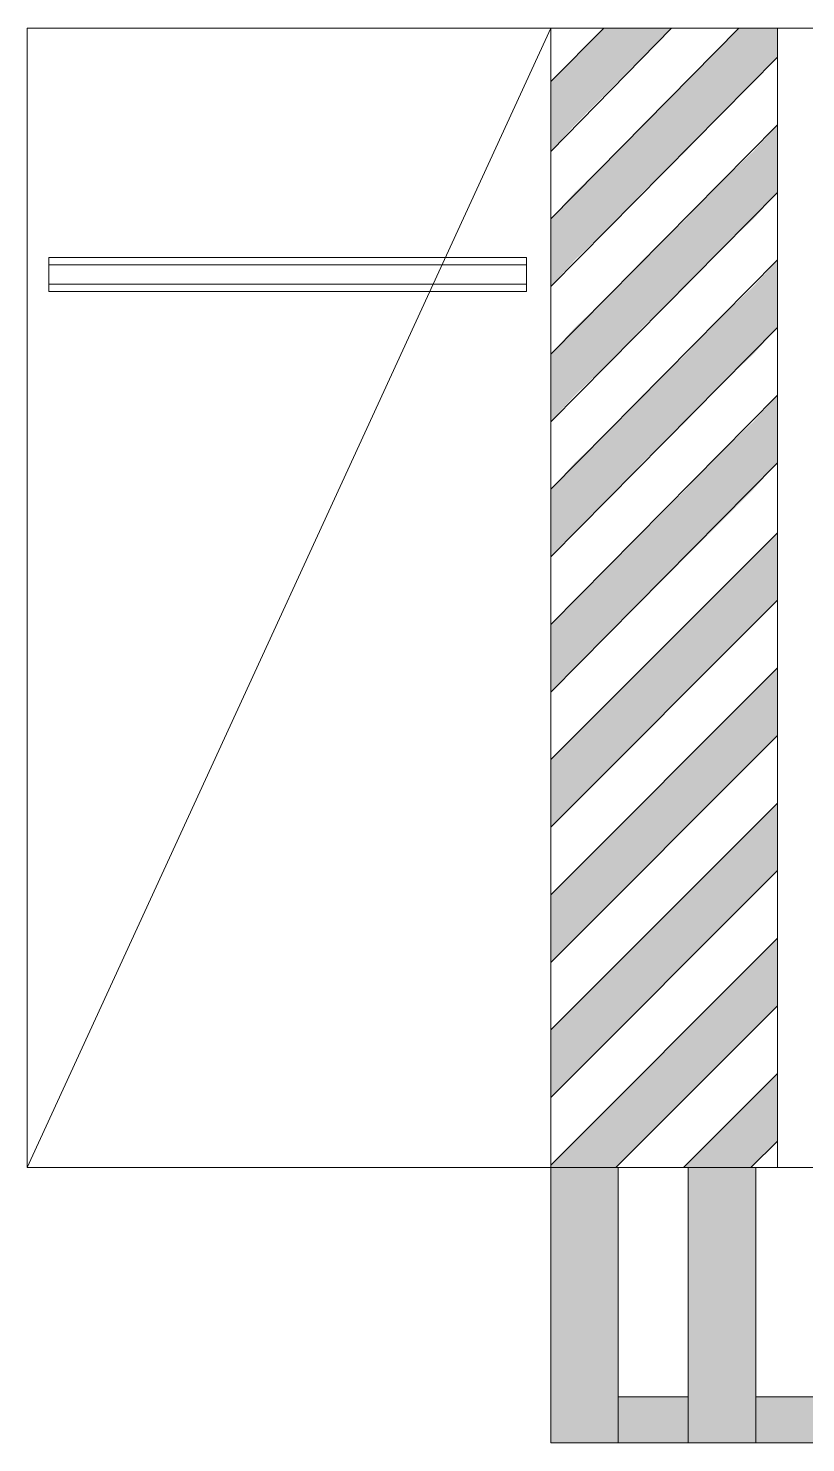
# Model space of a CAD drawing. Header units: millimetres. Extents: x -2246 to 101218, y 0 to 66109.
# Drawn here: x 49301 to 52714, y 7602 to 13809 of the extents above; entities that cross this region are included whole.
import ezdxf

# ---------------------------------------------------------------- set-up
doc = ezdxf.new("R2010")
doc.units = ezdxf.units.MM
doc.layers.add('PDF_솔리드 채우기', color=7, linetype='Continuous')
doc.layers.add('PDF_형상', color=7, linetype='Continuous')

msp = doc.modelspace()

# ---------------------------------------------------------------- linework, layer by layer
at = {"layer": 'PDF_솔리드 채우기', "transparency": 33554559}
for points in [[(51827.3, 13809.3), (51700.2, 13682.2), (51996.8, 13682.2)], [(51827.3, 13809.3), (52123.9, 13809.3), (52123.9, 13809.3)], [(51827.3, 13809.3), (52123.9, 13809.3), (51996.8, 13682.2)], [(52420.4, 13809.3), (52293.3, 13682.2), (52589.9, 13682.2)], [(52420.4, 13809.3), (52589.9, 13809.3), (52589.9, 13809.3)], [(52420.4, 13809.3), (52589.9, 13809.3), (52589.9, 13809.3)], [(52420.4, 13809.3), (52589.9, 13809.3), (52589.9, 13809.3)], [(52420.4, 13809.3), (52589.9, 13809.3), (52589.9, 13682.2)], [(51700.2, 13682.2), (51594.3, 13576.3), (51890.8, 13576.3)], [(51700.2, 13682.2), (51996.8, 13682.2), (51890.8, 13576.3)], [(52293.3, 13682.2), (52187.4, 13576.3), (52484, 13576.3)], [(52293.3, 13682.2), (52589.9, 13682.2), (52484, 13576.3)], [(51594.3, 13576.3), (51594.3, 13385.6), (51700.2, 13385.6)], [(51594.3, 13576.3), (51890.8, 13576.3), (51700.2, 13385.6)], [(52187.4, 13576.3), (51996.8, 13385.6), (52293.3, 13385.6)], [(52187.4, 13576.3), (52484, 13576.3), (52293.3, 13385.6)], [(51594.3, 13385.6), (51700.2, 13385.6), (51594.3, 13269.1)], [(51996.8, 13385.6), (51890.8, 13269.1), (52187.4, 13269.1)], [(51996.8, 13385.6), (52293.3, 13385.6), (52187.4, 13269.1)], [(52589.9, 13385.6), (52484, 13269.1), (52589.9, 13269.1)], [(51890.8, 13269.1), (51700.2, 13089), (51996.8, 13089)], [(51890.8, 13269.1), (52187.4, 13269.1), (51996.8, 13089)], [(52484, 13269.1), (52293.3, 13089), (52589.9, 13089)], [(52484, 13269.1), (52589.9, 13269.1), (52589.9, 13089)], [(51700.2, 13089), (51594.3, 12972.5), (51890.8, 12972.5)], [(51700.2, 13089), (51996.8, 13089), (51890.8, 12972.5)], [(52293.3, 13089), (52187.4, 12972.5), (52484, 12972.5)], [(52293.3, 13089), (52589.9, 13089), (52484, 12972.5)], [(51594.3, 12972.5), (51594.3, 12792.5), (51700.2, 12792.5)], [(51594.3, 12972.5), (51890.8, 12972.5), (51700.2, 12792.5)], [(52187.4, 12972.5), (51996.8, 12792.5), (52293.3, 12792.5)], [(52187.4, 12972.5), (52484, 12972.5), (52293.3, 12792.5)], [(51594.3, 12792.5), (51700.2, 12792.5), (51594.3, 12676)], [(51996.8, 12792.5), (51890.8, 12676), (52187.4, 12676)], [(51996.8, 12792.5), (52293.3, 12792.5), (52187.4, 12676)], [(52589.9, 12792.5), (52484, 12676), (52589.9, 12676)], [(51890.8, 12676), (51700.2, 12495.9), (51996.8, 12495.9)], [(51890.8, 12676), (52187.4, 12676), (51996.8, 12495.9)], [(52484, 12676), (52293.3, 12495.9), (52589.9, 12495.9)], [(52484, 12676), (52589.9, 12676), (52589.9, 12495.9)], [(51700.2, 12495.9), (51594.3, 12379.4), (51890.8, 12379.4)], [(51700.2, 12495.9), (51996.8, 12495.9), (51890.8, 12379.4)], [(52293.3, 12495.9), (52187.4, 12379.4), (52484, 12379.4)], [(52293.3, 12495.9), (52589.9, 12495.9), (52484, 12379.4)], [(51594.3, 12379.4), (51594.3, 12199.3), (51700.2, 12199.3)], [(51594.3, 12379.4), (51890.8, 12379.4), (51700.2, 12199.3)], [(52187.4, 12379.4), (51996.8, 12199.3), (52293.3, 12199.3)], [(52187.4, 12379.4), (52484, 12379.4), (52293.3, 12199.3)], [(51594.3, 12199.3), (51700.2, 12199.3), (51594.3, 12082.8)], [(51996.8, 12199.3), (51890.8, 12082.8), (52187.4, 12082.8)], [(51996.8, 12199.3), (52293.3, 12199.3), (52187.4, 12082.8)], [(52589.9, 12199.3), (52484, 12082.8), (52589.9, 12082.8)], [(51890.8, 12082.8), (51700.2, 11902.7), (51996.8, 11902.7)], [(51890.8, 12082.8), (52187.4, 12082.8), (51996.8, 11902.7)], [(52484, 12082.8), (52293.3, 11902.7), (52589.9, 11902.7)], [(52484, 12082.8), (52589.9, 12082.8), (52589.9, 11902.7)], [(51700.2, 11902.7), (51594.3, 11786.2), (51890.8, 11786.2)], [(51700.2, 11902.7), (51996.8, 11902.7), (51890.8, 11786.2)], [(52293.3, 11902.7), (52187.4, 11786.2), (52484, 11786.2)], [(52293.3, 11902.7), (52589.9, 11902.7), (52484, 11786.2)], [(51594.3, 11786.2), (51594.3, 11595.6), (51700.2, 11595.6)], [(51594.3, 11786.2), (51890.8, 11786.2), (51700.2, 11595.6)], [(52187.4, 11786.2), (51996.8, 11595.6), (52293.3, 11595.6)], [(52187.4, 11786.2), (52484, 11786.2), (52293.3, 11595.6)], [(51594.3, 11595.6), (51700.2, 11595.6), (51594.3, 11489.6)], [(51996.8, 11595.6), (51890.8, 11489.6), (52187.4, 11489.6)], [(51996.8, 11595.6), (52293.3, 11595.6), (52187.4, 11489.6)], [(52589.9, 11595.6), (52484, 11489.6), (52589.9, 11489.6)], [(51890.8, 11489.6), (51700.2, 11299), (51996.8, 11299)], [(51890.8, 11489.6), (52187.4, 11489.6), (51996.8, 11299)], [(52484, 11489.6), (52293.3, 11299), (52589.9, 11299)], [(52484, 11489.6), (52589.9, 11489.6), (52589.9, 11299)], [(51700.2, 11299), (51594.3, 11193.1), (51890.8, 11193.1)], [(51700.2, 11299), (51996.8, 11299), (51890.8, 11193.1)], [(52293.3, 11299), (52187.4, 11193.1), (52484, 11193.1)], [(52293.3, 11299), (52589.9, 11299), (52484, 11193.1)], [(51594.3, 11193.1), (51594.3, 11002.4), (51700.2, 11002.4)], [(51594.3, 11193.1), (51890.8, 11193.1), (51700.2, 11002.4)], [(52187.4, 11193.1), (51996.8, 11002.4), (52293.3, 11002.4)], [(52187.4, 11193.1), (52484, 11193.1), (52293.3, 11002.4)], [(51594.3, 11002.4), (51700.2, 11002.4), (51594.3, 10896.5)], [(51996.8, 11002.4), (51890.8, 10896.5), (52187.4, 10896.5)], [(51996.8, 11002.4), (52293.3, 11002.4), (52187.4, 10896.5)], [(52589.9, 11002.4), (52484, 10896.5), (52589.9, 10896.5)], [(51890.8, 10896.5), (51700.2, 10705.8), (51996.8, 10705.8)], [(51890.8, 10896.5), (52187.4, 10896.5), (51996.8, 10705.8)], [(52484, 10896.5), (52293.3, 10705.8), (52589.9, 10705.8)], [(52484, 10896.5), (52589.9, 10896.5), (52589.9, 10705.8)], [(51700.2, 10705.8), (51594.3, 10599.9), (51890.8, 10599.9)], [(51700.2, 10705.8), (51996.8, 10705.8), (51890.8, 10599.9)], [(52293.3, 10705.8), (52187.4, 10599.9), (52484, 10599.9)], [(52293.3, 10705.8), (52589.9, 10705.8), (52484, 10599.9)], [(51594.3, 10599.9), (51890.8, 10599.9), (51594.3, 10303.3)], [(52187.4, 10599.9), (51890.8, 10303.3), (52187.4, 10303.3)], [(52187.4, 10599.9), (52484, 10599.9), (52187.4, 10303.3)], [(52589.9, 10409.2), (52293.3, 10112.7), (52589.9, 10112.7)], [(51890.8, 10303.3), (51594.3, 10006.7), (51890.8, 10006.7)], [(51890.8, 10303.3), (52187.4, 10303.3), (51890.8, 10006.7)], [(52293.3, 10112.7), (51996.8, 9816.1), (52293.3, 9816.1)], [(52293.3, 10112.7), (52589.9, 10112.7), (52293.3, 9816.1)], [(51594.3, 10006.7), (51890.8, 10006.7), (51594.3, 9710.2)], [(51996.8, 9816.1), (51700.2, 9519.5), (51996.8, 9519.5)], [(51996.8, 9816.1), (52293.3, 9816.1), (52293.3, 9816.1)], [(51996.8, 9816.1), (52293.3, 9816.1), (52293.3, 9816.1)], [(51996.8, 9816.1), (52293.3, 9816.1), (51996.8, 9519.5)], [(52589.9, 9816.1), (52293.3, 9519.5), (52589.9, 9519.5)], [(52589.9, 9816.1), (52589.9, 9519.5), (52589.9, 9519.5)], [(51700.2, 9519.5), (51594.3, 9413.6), (51890.8, 9413.6)], [(51700.2, 9519.5), (51996.8, 9519.5), (51890.8, 9413.6)], [(52293.3, 9519.5), (52187.4, 9413.6), (52484, 9413.6)], [(52293.3, 9519.5), (52589.9, 9519.5), (52484, 9413.6)], [(51594.3, 9413.6), (51594.3, 9222.9), (51700.2, 9222.9)], [(51594.3, 9413.6), (51890.8, 9413.6), (51700.2, 9222.9)], [(52187.4, 9413.6), (51996.8, 9222.9), (52293.3, 9222.9)], [(52187.4, 9413.6), (52484, 9413.6), (52293.3, 9222.9)], [(51594.3, 9222.9), (51700.2, 9222.9), (51700.2, 9222.9)], [(51594.3, 9222.9), (51700.2, 9222.9), (51700.2, 9222.9)], [(51594.3, 9222.9), (51700.2, 9222.9), (51594.3, 9117)], [(51996.8, 9222.9), (51890.8, 9117), (52187.4, 9117)], [(51996.8, 9222.9), (52293.3, 9222.9), (52293.3, 9222.9)], [(51996.8, 9222.9), (52293.3, 9222.9), (52293.3, 9222.9)], [(51996.8, 9222.9), (52293.3, 9222.9), (52187.4, 9117)], [(52589.9, 9222.9), (52484, 9117), (52589.9, 9117)], [(52589.9, 9222.9), (52589.9, 9117), (52589.9, 9117)], [(51890.8, 9117), (51700.2, 8926.3), (51996.8, 8926.3)], [(51890.8, 9117), (52187.4, 9117), (51996.8, 8926.3)], [(52484, 9117), (52293.3, 8926.3), (52589.9, 8926.3)], [(52484, 9117), (52589.9, 9117), (52589.9, 8926.3)], [(51700.2, 8926.3), (51594.3, 8820.4), (51890.8, 8820.4)], [(51700.2, 8926.3), (51996.8, 8926.3), (51890.8, 8820.4)], [(52293.3, 8926.3), (52187.4, 8820.4), (52484, 8820.4)], [(52293.3, 8926.3), (52589.9, 8926.3), (52484, 8820.4)], [(51594.3, 8820.4), (51594.3, 8809.8), (51880.3, 8809.8)], [(51594.3, 8820.4), (51890.8, 8820.4), (51880.3, 8809.8)], [(52187.4, 8820.4), (52176.8, 8809.8), (52473.4, 8809.8)], [(52187.4, 8820.4), (52484, 8820.4), (52473.4, 8809.8)], [(51594.3, 8809.8), (51890.8, 8809.8), (51890.8, 8809.8)], [(51594.3, 8809.8), (51594.3, 7602.3), (51890.8, 7602.3)], [(51594.3, 8809.8), (51890.8, 8809.8), (51890.8, 7602.3)], [(51594.3, 8809.8), (51880.3, 8809.8), (51880.3, 8809.8)], [(51594.3, 8809.8), (51880.3, 8809.8), (51880.3, 8809.8)], [(51594.3, 8809.8), (51880.3, 8809.8), (51880.3, 8809.8)], [(51594.3, 8809.8), (51880.3, 8809.8), (51880.3, 8809.8)], [(51594.3, 8809.8), (51880.3, 8809.8), (51880.3, 8809.8)], [(52176.8, 8809.8), (52473.4, 8809.8), (52473.4, 8809.8)], [(52198, 8809.8), (52494.6, 8809.8), (52494.6, 8809.8)], [(52198, 8809.8), (52198, 7602.3), (52494.6, 7602.3)], [(52198, 8809.8), (52494.6, 8809.8), (52494.6, 7602.3)], [(51890.8, 7803.6), (52198, 7803.6), (52198, 7803.6)], [(51890.8, 7803.6), (51890.8, 7602.3), (52198, 7602.3)], [(51890.8, 7803.6), (52198, 7803.6), (52198, 7602.3)], [(52494.6, 7803.6), (52791.2, 7803.6), (52791.2, 7803.6)], [(52494.6, 7803.6), (52494.6, 7602.3), (52791.2, 7602.3)], [(52494.6, 7803.6), (52791.2, 7803.6), (52791.2, 7602.3)], [(51594.3, 7602.3), (51890.8, 7602.3), (51890.8, 7602.3)], [(51890.8, 7602.3), (52198, 7602.3), (52198, 7602.3)], [(52198, 7602.3), (52494.6, 7602.3), (52494.6, 7602.3)], [(52494.6, 7602.3), (52791.2, 7602.3), (52791.2, 7602.3)]]:
    msp.add_solid(points, dxfattribs=at)
at = {"layer": 'PDF_형상', "lineweight": 5}
for points in [[(49295.8, 13809.3), (51594.3, 13809.3), (51594.3, 8809.8), (49295.8, 8809.8)], [(49391.1, 12654.8), (51488.3, 12654.8), (51488.3, 12803.1), (49391.1, 12803.1)], [(51594.3, 7602.3), (51890.8, 7602.3), (51890.8, 8809.8), (51594.3, 8809.8)], [(52198, 7602.3), (52494.6, 7602.3), (52494.6, 8809.8), (52198, 8809.8)], [(52198, 7602.3), (51890.8, 7602.3), (51890.8, 7803.6), (52198, 7803.6)], [(52791.2, 7602.3), (52494.6, 7602.3), (52494.6, 7803.6), (52791.2, 7803.6)]]:
    msp.add_lwpolyline(points, close=True, dxfattribs=at)
for points in [[(51594.3, 13809.3), (49295.8, 8809.8)], [(51594.3, 12972.5), (52420.4, 13809.3)], [(51594.3, 13269.1), (52123.9, 13809.3)], [(51594.3, 13576.3), (51827.3, 13809.3)], [(53394.9, 8809.8), (51594.3, 8809.8), (51594.3, 13809.3), (54888.4, 13809.3), (54888.4, 8809.8), (54094, 8809.8)], [(52589.9, 13809.3), (52589.9, 8809.8)], [(51594.3, 12676), (52589.9, 13682.2)], [(51594.3, 12379.4), (52589.9, 13385.6)], [(51594.3, 12082.8), (52589.9, 13089)], [(51594.3, 11786.2), (52589.9, 12792.5)], [(49391.1, 12771.3), (51488.3, 12771.3)], [(49391.1, 12686.5), (51488.3, 12686.5)], [(51594.3, 11489.6), (52589.9, 12495.9)], [(51594.3, 11193.1), (52589.9, 12199.3)], [(51594.3, 10896.5), (52589.9, 11902.7)], [(51594.3, 10599.9), (52589.9, 11595.6)], [(51594.3, 10303.3), (52589.9, 11299)], [(51594.3, 10006.7), (52589.9, 11002.4)], [(51594.3, 9710.2), (52589.9, 10705.8)], [(51594.3, 9413.6), (52589.9, 10409.2)], [(51594.3, 9117), (52589.9, 10112.7)], [(51594.3, 8820.4), (52589.9, 9816.1)], [(51880.3, 8809.8), (52589.9, 9519.5)], [(52176.8, 8809.8), (52589.9, 9222.9)], [(52473.4, 8809.8), (52589.9, 8926.3)]]:
    msp.add_lwpolyline(points, dxfattribs=at)
at = {"layer": 'PDF_형상', "lineweight": 35}
for points in [[(52589.9, 9816.1), (52589.9, 9816.1), (52589.9, 9816.1)], [(52589.9, 9222.9), (52589.9, 9222.9), (52589.9, 9222.9)]]:
    msp.add_lwpolyline(points, close=True, dxfattribs=at)

doc.saveas('drawing.dxf')
